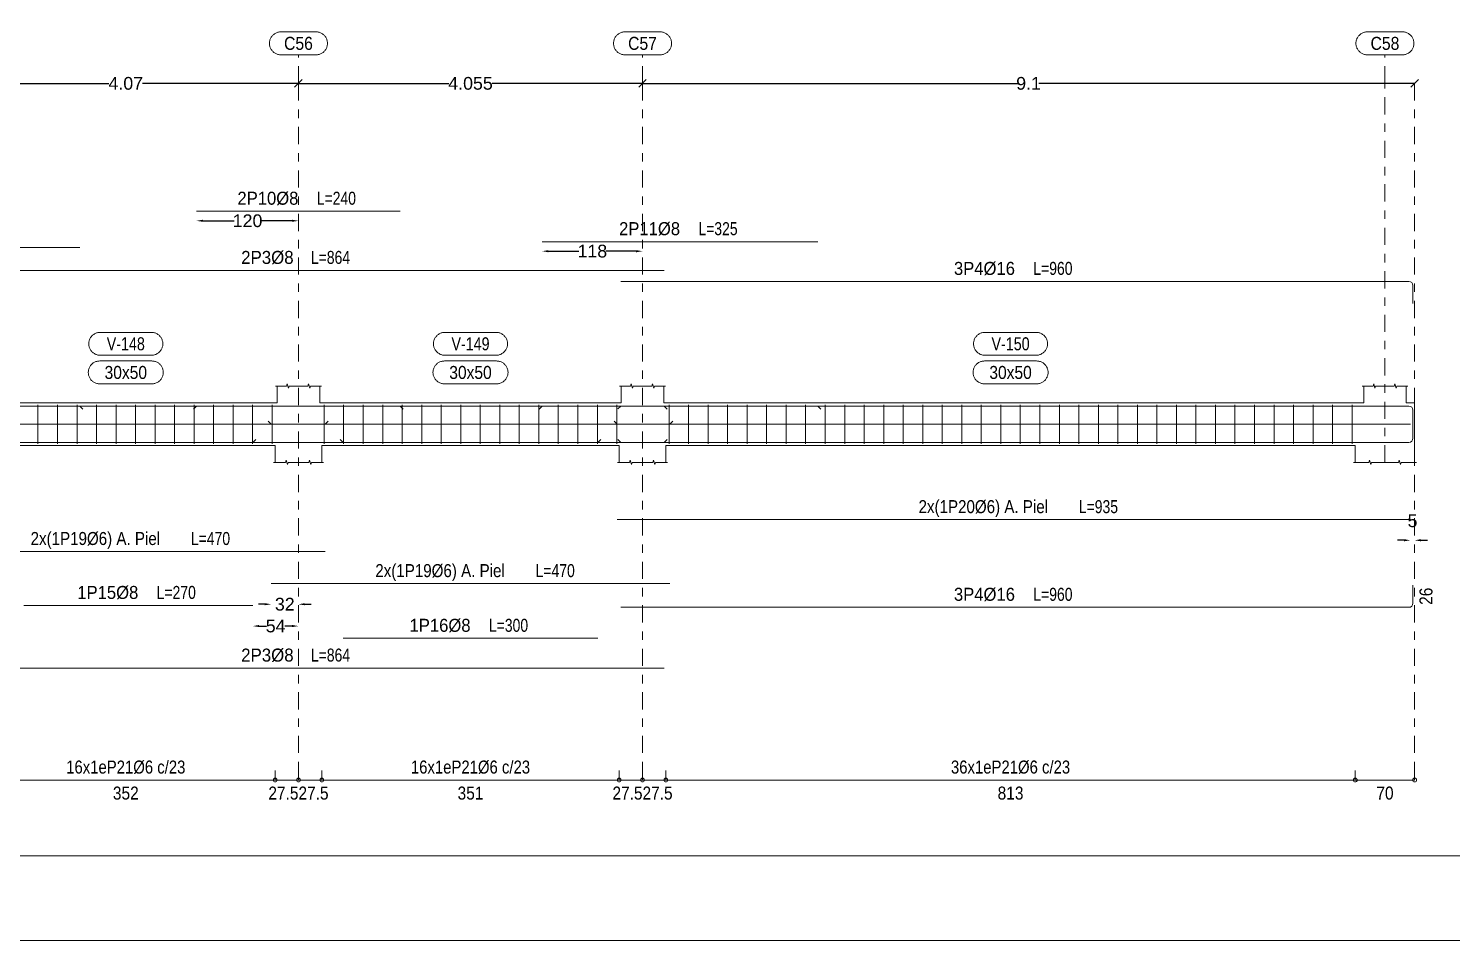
# Model space of a CAD drawing. Header units: millimetres. Extents: x 2 to 158, y -69 to 77.
# Drawn here: x 110.01 to 126.78, y 2.99 to 13.73 of the extents above; entities that cross this region are included whole.
import ezdxf
from ezdxf.enums import TextEntityAlignment as Align

# ---------------------------------------------------------------- set-up
doc = ezdxf.new("R2010")
doc.units = ezdxf.units.MM
doc.linetypes.add('CYPE_RAYAPUNTO', pattern=[0.4125, 0.2025, -0.105, 0, -0.105])
for name, color, linetype, lineweight in [('ALZ_ARM_LONG_ARM_TEXTOS', 3, 'Continuous', 9), ('ALZ_ARM_LONG_TXT_LONG', 3, 'Continuous', 9), ('ALZ_ARM_TRANS_TXT_EST', 3, 'Continuous', 9), ('ALZ_CONT_NUDOS', 122, 'Continuous', 9), ('ALZ_CONT_VIG_HORMIGON', 2, 'Continuous', 9), ('ALZ_COT_COT_ANCLAJES', 3, 'Continuous', 0), ('ALZ_COT_COT_ARM', 3, 'Continuous', 0), ('ALZ_COT_COT_EST', 3, 'Continuous', 0), ('ALZ_COT_COT_LIN_APOYOS', 2, 'CYPE_RAYAPUNTO', 0), ('ALZ_COT_LONGITUD_PROYECTADA', 122, 'Continuous', 0), ('ALZ_COT_TEXTOS_ESTRIBOS', 122, 'Continuous', 0), ('ALZ_REF_COT_LIN_AUX_COTA', 2, 'CYPE_RAYAPUNTO', 9), ('ALZ_REF_REF_NOMBRE', 3, 'Continuous', 9), ('ALZ_REF_REF_REFERENCIA', 3, 'Continuous', 9), ('ALZ_REF_TEXTO_REF_NOMBRE', 3, 'Continuous', 9), ('ALZ_REF_TEXTO_REF_REFERENCIA', 3, 'Continuous', 9), ('ARM_LONGITUDINAL_Ø10', 103, 'Continuous', 9), ('ARM_LONGITUDINAL_Ø16', 212, 'Continuous', 9), ('ARM_LONGITUDINAL_Ø6', 151, 'Continuous', 9), ('ARM_LONGITUDINAL_Ø8', 32, 'Continuous', 9), ('ARM_TRANSVERSAL_Ø6', 151, 'Continuous', 9), ('RECUAD_LIMITES', 2, 'Continuous', 0), ('RECUAD_MARCO', 1, 'Continuous', 20)]:
    doc.layers.add(name, color=color, linetype=linetype, lineweight=lineweight)
doc.styles.add('CYPETXT_0.225_romans', font='arial.ttf', dxfattribs={"height": 0.15})
doc.styles.add('CYPETXT_romans', font='arial.ttf', dxfattribs={"height": 0.2})
doc.dimstyles.new('cype_arrow', dxfattribs={"dimtxt": 0.18, "dimasz": 0.075, "dimexe": 0.05625, "dimexo": 0.05625, "dimgap": 0, "dimtad": 0, "dimdec": 4, "dimzin": 0, "dimdsep": 46, "dimtxsty": 'CYPETXT_0.225_romans', "dimcen": 0.09, "dimadec": 0, "dimazin": 0, "dimtfac": 1, "dimtdec": 4, "dimtofl": 0, "dimtmove": 2, "dimatfit": 3, "dimfxl": 1, "dimtolj": 1, "dimtzin": 0, "dimarcsym": 0})
doc.dimstyles.new('cype_oblique', dxfattribs={"dimtxt": 0.18, "dimasz": 0.18, "dimexe": 0.05625, "dimexo": 0.05625, "dimgap": 0, "dimtad": 0, "dimdec": 4, "dimzin": 0, "dimdsep": 46, "dimtxsty": 'CYPETXT_0.225_romans', "dimblk": 'OBLIQUE', "dimtsz": 0.045, "dimcen": 0.09, "dimadec": 0, "dimazin": 0, "dimtfac": 1, "dimtdec": 4, "dimtofl": 0, "dimtmove": 2, "dimatfit": 3, "dimfxl": 1, "dimtolj": 1, "dimtzin": 0, "dimarcsym": 0})

# ---------------------------------------------------------------- blocks, each defined once
blk = doc.blocks.new('*D224')
at = {"layer": 'ALZ_COT_LONGITUD_PROYECTADA', "color": 0, "lineweight": -2, "transparency": 16777216}
for p, q in [((109.08, 13.041), (109.17, 13.131)), ((109.125, 13.086), (110.962, 13.086)), ((113.195, 13.086), (111.358, 13.086)), ((113.15, 13.041), (113.24, 13.131))]:
    blk.add_line(p, q, dxfattribs=at)
at = {"layer": 'Defpoints', "color": 0, "transparency": 16777216}
for p in [(109.125, 13.086), (109.125, 13.086), (113.195, 13.086)]:
    blk.add_point(p, dxfattribs=at)
at = {"layer": 'ALZ_COT_LONGITUD_PROYECTADA', "color": 0, "transparency": 16777216, "insert": (111.16, 13.086), "char_height": 0.15, "attachment_point": 5, "style": 'CYPETXT_0.225_romans'}
blk.add_mtext('\\A1;4.07', dxfattribs=at)
blk = doc.blocks.new('_OBLIQUE')
at = {"color": 0, "linetype": 'ByBlock', "lineweight": -2}
blk.add_line((-0.5, -0.5), (0.5, 0.5), dxfattribs=at)
blk = doc.blocks.new('*D225')
at = {"layer": 'ALZ_COT_LONGITUD_PROYECTADA', "color": 0, "lineweight": -2, "transparency": 16777216}
for p, q in [((113.15, 13.041), (113.24, 13.131)), ((113.195, 13.086), (114.966, 13.086)), ((117.25, 13.086), (115.479, 13.086)), ((117.205, 13.041), (117.295, 13.131))]:
    blk.add_line(p, q, dxfattribs=at)
at = {"layer": 'Defpoints', "color": 0, "transparency": 16777216}
for p in [(113.195, 13.086), (113.195, 13.086), (117.25, 13.086)]:
    blk.add_point(p, dxfattribs=at)
at = {"layer": 'ALZ_COT_LONGITUD_PROYECTADA', "color": 0, "transparency": 16777216, "insert": (115.223, 13.086), "char_height": 0.15, "attachment_point": 5, "style": 'CYPETXT_0.225_romans'}
blk.add_mtext('\\A1;4.055', dxfattribs=at)
blk = doc.blocks.new('*D226')
at = {"layer": 'ALZ_COT_LONGITUD_PROYECTADA', "color": 0, "lineweight": -2, "transparency": 16777216}
for p, q in [((117.205, 13.041), (117.295, 13.131)), ((117.25, 13.086), (121.678, 13.086)), ((126.35, 13.086), (121.922, 13.086)), ((126.305, 13.041), (126.395, 13.131))]:
    blk.add_line(p, q, dxfattribs=at)
at = {"layer": 'Defpoints', "color": 0, "transparency": 16777216}
for p in [(117.25, 13.086), (117.25, 13.086), (126.35, 13.086)]:
    blk.add_point(p, dxfattribs=at)
at = {"layer": 'ALZ_COT_LONGITUD_PROYECTADA', "color": 0, "transparency": 16777216, "insert": (121.8, 13.086), "char_height": 0.15, "attachment_point": 5, "style": 'CYPETXT_0.225_romans'}
blk.add_mtext('\\A1;9.1', dxfattribs=at)
blk = doc.blocks.new('*D235')
at = {"layer": 'ALZ_COT_COT_ARM', "color": 0, "lineweight": -2, "transparency": 16777216}
for p, q in [((112.798, 6.948), (112.723, 6.948)), ((113.27, 6.948), (113.345, 6.948))]:
    blk.add_line(p, q, dxfattribs=at)
at = {"layer": 'ALZ_COT_COT_ARM', "color": 0, "transparency": 16777216}
for points in [[(112.798, 6.961), (112.798, 6.936), (112.873, 6.948)], [(113.27, 6.961), (113.27, 6.936), (113.195, 6.948)]]:
    blk.add_solid(points, dxfattribs=at)
at = {"layer": 'Defpoints', "color": 0, "transparency": 16777216}
for p in [(112.873, 6.948), (113.195, 6.948), (113.195, 6.948)]:
    blk.add_point(p, dxfattribs=at)
at = {"layer": 'ALZ_COT_COT_ARM', "color": 0, "transparency": 16777216, "insert": (113.034, 6.948), "char_height": 0.15, "attachment_point": 5, "style": 'CYPETXT_0.225_romans'}
blk.add_mtext('\\A1;32', dxfattribs=at)
blk = doc.blocks.new('*D236')
at = {"layer": 'ALZ_COT_COT_ARM', "color": 0, "lineweight": -2, "transparency": 16777216}
for p, q in [((126.225, 7.702), (126.15, 7.702)), ((126.425, 7.702), (126.5, 7.702))]:
    blk.add_line(p, q, dxfattribs=at)
at = {"layer": 'ALZ_COT_COT_ARM', "color": 0, "transparency": 16777216}
for points in [[(126.225, 7.715), (126.225, 7.69), (126.3, 7.702)], [(126.425, 7.715), (126.425, 7.69), (126.35, 7.702)]]:
    blk.add_solid(points, dxfattribs=at)
at = {"layer": 'Defpoints', "color": 0, "transparency": 16777216}
for p in [(126.3, 7.702), (126.35, 7.702), (126.35, 7.702)]:
    blk.add_point(p, dxfattribs=at)
at = {"layer": 'ALZ_COT_COT_ARM', "color": 0, "transparency": 16777216, "insert": (126.325, 7.931), "char_height": 0.15, "attachment_point": 5, "style": 'CYPETXT_0.225_romans'}
blk.add_mtext('\\A1;5', dxfattribs=at)
blk = doc.blocks.new('*D246')
at = {"layer": 'ALZ_COT_COT_ARM', "color": 0, "lineweight": -2, "transparency": 16777216}
for p, q in [((112.069, 11.467), (112.436, 11.467)), ((113.12, 11.467), (112.753, 11.467))]:
    blk.add_line(p, q, dxfattribs=at)
at = {"layer": 'ALZ_COT_COT_ARM', "color": 0, "transparency": 16777216}
for points in [[(112.069, 11.48), (112.069, 11.455), (111.994, 11.467)], [(113.12, 11.48), (113.12, 11.455), (113.195, 11.467)]]:
    blk.add_solid(points, dxfattribs=at)
at = {"layer": 'Defpoints', "color": 0, "transparency": 16777216}
for p in [(111.994, 11.467), (113.195, 11.467), (113.195, 11.467)]:
    blk.add_point(p, dxfattribs=at)
at = {"layer": 'ALZ_COT_COT_ARM', "color": 0, "transparency": 16777216, "insert": (112.595, 11.467), "char_height": 0.15, "attachment_point": 5, "style": 'CYPETXT_0.225_romans'}
blk.add_mtext('\\A1;120', dxfattribs=at)
blk = doc.blocks.new('*D247')
at = {"layer": 'ALZ_COT_COT_ARM', "color": 0, "lineweight": -2, "transparency": 16777216}
for p, q in [((116.142, 11.109), (116.5, 11.109)), ((117.175, 11.109), (116.817, 11.109))]:
    blk.add_line(p, q, dxfattribs=at)
at = {"layer": 'ALZ_COT_COT_ARM', "color": 0, "transparency": 16777216}
for points in [[(116.142, 11.121), (116.142, 11.096), (116.067, 11.109)], [(117.175, 11.121), (117.175, 11.096), (117.25, 11.109)]]:
    blk.add_solid(points, dxfattribs=at)
at = {"layer": 'Defpoints', "color": 0, "transparency": 16777216}
for p in [(116.067, 11.109), (117.25, 11.109), (117.25, 11.109)]:
    blk.add_point(p, dxfattribs=at)
at = {"layer": 'ALZ_COT_COT_ARM', "color": 0, "transparency": 16777216, "insert": (116.659, 11.109), "char_height": 0.15, "attachment_point": 5, "style": 'CYPETXT_0.225_romans'}
blk.add_mtext('\\A1;118', dxfattribs=at)
blk = doc.blocks.new('*D249')
at = {"layer": 'ALZ_COT_COT_ARM', "color": 0, "lineweight": -2, "transparency": 16777216}
for p, q in [((112.732, 6.691), (112.819, 6.691)), ((113.12, 6.691), (113.033, 6.691))]:
    blk.add_line(p, q, dxfattribs=at)
at = {"layer": 'ALZ_COT_COT_ARM', "color": 0, "transparency": 16777216}
for points in [[(112.732, 6.704), (112.732, 6.679), (112.657, 6.691)], [(113.12, 6.704), (113.12, 6.679), (113.195, 6.691)]]:
    blk.add_solid(points, dxfattribs=at)
at = {"layer": 'Defpoints', "color": 0, "transparency": 16777216}
for p in [(112.657, 6.691), (113.195, 6.691), (113.195, 6.691)]:
    blk.add_point(p, dxfattribs=at)
at = {"layer": 'ALZ_COT_COT_ARM', "color": 0, "transparency": 16777216, "insert": (112.926, 6.691), "char_height": 0.15, "attachment_point": 5, "style": 'CYPETXT_0.225_romans'}
blk.add_mtext('\\A1;54', dxfattribs=at)

msp = doc.modelspace()

# ---------------------------------------------------------------- linework, layer by layer
at = {"layer": 'ALZ_CONT_NUDOS'}
for p, q in [((112.94515, 9.32004), (112.94515, 9.52004)), ((113.44515, 9.32004), (113.44515, 9.52004)), ((117.00022, 9.32004), (117.00022, 9.52004)), ((117.50022, 9.32004), (117.50022, 9.52004)), ((125.75022, 9.32004), (125.75022, 9.52004)), ((126.25022, 9.32004), (126.25022, 9.52004)), ((112.92015, 9.32004), (112.94515, 9.32004)), ((113.47015, 9.32004), (113.44515, 9.32004)), ((116.97522, 9.32004), (117.00022, 9.32004)), ((117.52522, 9.32004), (117.50022, 9.32004)), ((125.65022, 9.32004), (125.75022, 9.32004)), ((126.35022, 9.32004), (126.25022, 9.32004)), ((112.92015, 8.82004), (112.92015, 8.62004)), ((113.47015, 8.82004), (113.47015, 8.62004)), ((116.97522, 8.82004), (116.97522, 8.62004)), ((117.52522, 8.82004), (117.52522, 8.62004)), ((125.65022, 8.82004), (125.65022, 8.62004)), ((126.35022, 8.82004), (126.35022, 8.62004))]:
    msp.add_line(p, q, dxfattribs=at)
for points in [[(112.92515, 9.52004), (113.05515, 9.52004), (113.06265, 9.54504), (113.07765, 9.49504), (113.08515, 9.52004), (113.21515, 9.52004)], [(113.17515, 9.52004), (113.30515, 9.52004), (113.31265, 9.54504), (113.32765, 9.49504), (113.33515, 9.52004), (113.46515, 9.52004)], [(116.98022, 9.52004), (117.11022, 9.52004), (117.11772, 9.54504), (117.13272, 9.49504), (117.14022, 9.52004), (117.27022, 9.52004)], [(117.23022, 9.52004), (117.36022, 9.52004), (117.36772, 9.54504), (117.38272, 9.49504), (117.39022, 9.52004), (117.52022, 9.52004)], [(125.73022, 9.52004), (125.86022, 9.52004), (125.86772, 9.54504), (125.88272, 9.49504), (125.89022, 9.52004), (126.02022, 9.52004)], [(125.98022, 9.52004), (126.11022, 9.52004), (126.11772, 9.54504), (126.13272, 9.49504), (126.14022, 9.52004), (126.27022, 9.52004)], [(126.35022, 9.32004), (126.35022, 8.82004)], [(112.90015, 8.62004), (113.04265, 8.62004), (113.05015, 8.64504), (113.06515, 8.59504), (113.07265, 8.62004), (113.21515, 8.62004)], [(113.17515, 8.62004), (113.31765, 8.62004), (113.32515, 8.64504), (113.34015, 8.59504), (113.34765, 8.62004), (113.49015, 8.62004)], [(116.95522, 8.62004), (117.09772, 8.62004), (117.10522, 8.64504), (117.12022, 8.59504), (117.12772, 8.62004), (117.27022, 8.62004)], [(117.23022, 8.62004), (117.37272, 8.62004), (117.38022, 8.64504), (117.39522, 8.59504), (117.40272, 8.62004), (117.54522, 8.62004)], [(125.63022, 8.62004), (125.81022, 8.62004), (125.81772, 8.64504), (125.83272, 8.59504), (125.84022, 8.62004), (126.02022, 8.62004)], [(125.98022, 8.62004), (126.16022, 8.62004), (126.16772, 8.64504), (126.18272, 8.59504), (126.19022, 8.62004), (126.37022, 8.62004)]]:
    msp.add_lwpolyline(points, dxfattribs=at)
at = {"layer": 'ALZ_CONT_VIG_HORMIGON'}
for p, q in [((109.40015, 9.32004), (112.92015, 9.32004)), ((113.47015, 9.32004), (116.97522, 9.32004)), ((117.52522, 9.32004), (125.65022, 9.32004)), ((109.40015, 8.82004), (112.92015, 8.82004)), ((113.47015, 8.82004), (116.97522, 8.82004)), ((117.52522, 8.82004), (125.65022, 8.82004))]:
    msp.add_line(p, q, dxfattribs=at)
at = {"layer": 'ALZ_COT_COT_EST'}
for p, q in [((112.92015, 4.87622), (112.92015, 4.98872)), ((113.19515, 4.87622), (113.19515, 4.98872)), ((113.47015, 4.87622), (113.47015, 4.98872)), ((116.97522, 4.87622), (116.97522, 4.98872)), ((117.25022, 4.87622), (117.25022, 4.98872)), ((117.52522, 4.87622), (117.52522, 4.98872)), ((125.65022, 4.87622), (125.65022, 4.98872))]:
    msp.add_line(p, q, dxfattribs=at)
for points in [[(109.40015, 4.87622), (112.92015, 4.87622), (112.92015, 4.98872)], [(112.92015, 4.87622), (113.19515, 4.87622), (113.19515, 4.98872)], [(113.19515, 4.87622), (113.47015, 4.87622), (113.47015, 4.98872)], [(113.47015, 4.87622), (116.97522, 4.87622), (116.97522, 4.98872)], [(116.97522, 4.87622), (117.25022, 4.87622), (117.25022, 4.98872)], [(117.25022, 4.87622), (117.52522, 4.87622), (117.52522, 4.98872)], [(117.52522, 4.87622), (125.65022, 4.87622), (125.65022, 4.98872)], [(125.65022, 4.87622), (126.35022, 4.87622), (126.35022, 4.98872)]]:
    msp.add_lwpolyline(points, dxfattribs=at)
for centre in [(112.92015, 4.87622), (112.92015, 4.87622), (113.19515, 4.87622), (113.19515, 4.87622), (113.47015, 4.87622), (113.47015, 4.87622), (116.97522, 4.87622), (116.97522, 4.87622), (117.25022, 4.87622), (117.25022, 4.87622), (117.52522, 4.87622), (117.52522, 4.87622), (125.65022, 4.87622), (125.65022, 4.87622), (126.35022, 4.87622)]:
    msp.add_circle(centre, 0.0225, dxfattribs=at)
at = {"layer": 'ALZ_COT_COT_LIN_APOYOS'}
for p, q in [((113.19515, 13.08585), (113.19515, 4.87622)), ((117.25022, 13.08585), (117.25022, 4.87622)), ((126.35022, 13.08585), (126.35022, 4.87622))]:
    msp.add_line(p, q, dxfattribs=at)
at = {"layer": 'ALZ_REF_COT_LIN_AUX_COTA'}
for p, q in [((113.19515, 13.08585), (113.19515, 13.42335)), ((117.25022, 13.08585), (117.25022, 13.42335)), ((126.00022, 13.08585), (126.00022, 13.42335)), ((126.00022, 8.62004), (126.00022, 13.08585))]:
    msp.add_line(p, q, dxfattribs=at)
at = {"layer": 'ALZ_REF_REF_NOMBRE'}
for points in [[(111.46165, 10.15254), (111.47066, 10.15224), (111.47964, 10.15134), (111.48854, 10.14984), (111.49731, 10.14774), (111.50593, 10.14507), (111.51435, 10.14183), (111.52253, 10.13803), (111.53045, 10.13369), (111.53805, 10.12884), (111.54531, 10.12349), (111.5522, 10.11766), (111.55869, 10.11139), (111.56474, 10.1047), (111.57033, 10.09762), (111.57544, 10.09018), (111.58004, 10.08242), (111.58411, 10.07437), (111.58763, 10.06606), (111.59059, 10.05754), (111.59297, 10.04884), (111.59477, 10.03999), (111.59597, 10.03105), (111.59657, 10.02205), (111.59657, 10.01303), (111.59597, 10.00403), (111.59477, 9.99509), (111.59297, 9.98624), (111.59059, 9.97754), (111.58763, 9.96902), (111.58411, 9.96071), (111.58004, 9.95266), (111.57544, 9.9449), (111.57033, 9.93746), (111.56474, 9.93038), (111.55869, 9.92369), (111.5522, 9.91742), (111.54531, 9.91159), (111.53805, 9.90624), (111.53045, 9.90139), (111.52253, 9.89705), (111.51435, 9.89325), (111.50593, 9.89001), (111.49731, 9.88734), (111.48854, 9.88525), (111.47964, 9.88374), (111.47066, 9.88284), (111.46165, 9.88254), (110.85865, 9.88254), (110.84963, 9.88284), (110.84065, 9.88374), (110.83176, 9.88525), (110.82298, 9.88734), (110.81436, 9.89001), (110.80595, 9.89325), (110.79776, 9.89705), (110.78985, 9.90139), (110.78224, 9.90624), (110.77498, 9.91159), (110.76809, 9.91742), (110.76161, 9.92369), (110.75555, 9.93038), (110.74996, 9.93746), (110.74486, 9.9449), (110.74026, 9.95266), (110.73619, 9.96071), (110.73267, 9.96902), (110.72971, 9.97754), (110.72733, 9.98624), (110.72553, 9.99509), (110.72433, 10.00403), (110.72372, 10.01303), (110.72372, 10.02205), (110.72433, 10.03105), (110.72553, 10.03999), (110.72733, 10.04884), (110.72971, 10.05754), (110.73267, 10.06606), (110.73619, 10.07437), (110.74026, 10.08242), (110.74486, 10.09018), (110.74996, 10.09762), (110.75555, 10.1047), (110.76161, 10.11139), (110.76809, 10.11766), (110.77498, 10.12349), (110.78224, 10.12884), (110.78985, 10.13369), (110.79776, 10.13803), (110.80595, 10.14183), (110.81436, 10.14507), (110.82298, 10.14774), (110.83176, 10.14984), (110.84065, 10.15134), (110.84963, 10.15224), (110.85865, 10.15254), (111.46165, 10.15254)], [(115.52418, 10.15254), (115.5332, 10.15224), (115.54218, 10.15134), (115.55107, 10.14984), (115.55985, 10.14774), (115.56847, 10.14507), (115.57689, 10.14183), (115.58507, 10.13803), (115.59298, 10.13369), (115.60059, 10.12884), (115.60785, 10.12349), (115.61474, 10.11766), (115.62122, 10.11139), (115.62728, 10.1047), (115.63287, 10.09762), (115.63797, 10.09018), (115.64257, 10.08242), (115.64664, 10.07437), (115.65016, 10.06606), (115.65312, 10.05754), (115.6555, 10.04884), (115.6573, 10.03999), (115.6585, 10.03105), (115.65911, 10.02205), (115.65911, 10.01303), (115.6585, 10.00403), (115.6573, 9.99509), (115.6555, 9.98624), (115.65312, 9.97754), (115.65016, 9.96902), (115.64664, 9.96071), (115.64257, 9.95266), (115.63797, 9.9449), (115.63287, 9.93746), (115.62728, 9.93038), (115.62122, 9.92369), (115.61474, 9.91742), (115.60785, 9.91159), (115.60059, 9.90624), (115.59298, 9.90139), (115.58507, 9.89705), (115.57689, 9.89325), (115.56847, 9.89001), (115.55985, 9.88734), (115.55107, 9.88525), (115.54218, 9.88374), (115.5332, 9.88284), (115.52418, 9.88254), (114.92118, 9.88254), (114.91217, 9.88284), (114.90319, 9.88374), (114.89429, 9.88525), (114.88552, 9.88734), (114.8769, 9.89001), (114.86848, 9.89325), (114.8603, 9.89705), (114.85238, 9.90139), (114.84478, 9.90624), (114.83752, 9.91159), (114.83063, 9.91742), (114.82414, 9.92369), (114.81809, 9.93038), (114.8125, 9.93746), (114.80739, 9.9449), (114.80279, 9.95266), (114.79873, 9.96071), (114.7952, 9.96902), (114.79224, 9.97754), (114.78986, 9.98624), (114.78806, 9.99509), (114.78686, 10.00403), (114.78626, 10.01303), (114.78626, 10.02205), (114.78686, 10.03105), (114.78806, 10.03999), (114.78986, 10.04884), (114.79224, 10.05754), (114.7952, 10.06606), (114.79873, 10.07437), (114.80279, 10.08242), (114.80739, 10.09018), (114.8125, 10.09762), (114.81809, 10.1047), (114.82414, 10.11139), (114.83063, 10.11766), (114.83752, 10.12349), (114.84478, 10.12884), (114.85238, 10.13369), (114.8603, 10.13803), (114.86848, 10.14183), (114.8769, 10.14507), (114.88552, 10.14774), (114.89429, 10.14984), (114.90319, 10.15134), (114.91217, 10.15224), (114.92118, 10.15254), (115.52418, 10.15254)], [(121.88922, 10.15254), (121.89823, 10.15224), (121.90721, 10.15134), (121.91611, 10.14984), (121.92488, 10.14774), (121.9335, 10.14507), (121.94192, 10.14183), (121.9501, 10.13803), (121.95802, 10.13369), (121.96562, 10.12884), (121.97288, 10.12349), (121.97977, 10.11766), (121.98626, 10.11139), (121.99231, 10.1047), (121.9979, 10.09762), (122.00301, 10.09018), (122.00761, 10.08242), (122.01167, 10.07437), (122.0152, 10.06606), (122.01816, 10.05754), (122.02054, 10.04884), (122.02234, 10.03999), (122.02354, 10.03105), (122.02414, 10.02205), (122.02414, 10.01303), (122.02354, 10.00403), (122.02234, 9.99509), (122.02054, 9.98624), (122.01816, 9.97754), (122.0152, 9.96902), (122.01167, 9.96071), (122.00761, 9.95266), (122.00301, 9.9449), (121.9979, 9.93746), (121.99231, 9.93038), (121.98626, 9.92369), (121.97977, 9.91742), (121.97288, 9.91159), (121.96562, 9.90624), (121.95802, 9.90139), (121.9501, 9.89705), (121.94192, 9.89325), (121.9335, 9.89001), (121.92488, 9.88734), (121.91611, 9.88525), (121.90721, 9.88374), (121.89823, 9.88284), (121.88922, 9.88254), (121.28622, 9.88254), (121.2772, 9.88284), (121.26822, 9.88374), (121.25933, 9.88525), (121.25055, 9.88734), (121.24193, 9.89001), (121.23351, 9.89325), (121.22533, 9.89705), (121.21742, 9.90139), (121.20981, 9.90624), (121.20255, 9.91159), (121.19566, 9.91742), (121.18918, 9.92369), (121.18312, 9.93038), (121.17753, 9.93746), (121.17243, 9.9449), (121.16783, 9.95266), (121.16376, 9.96071), (121.16024, 9.96902), (121.15728, 9.97754), (121.15489, 9.98624), (121.1531, 9.99509), (121.1519, 10.00403), (121.15129, 10.01303), (121.15129, 10.02205), (121.1519, 10.03105), (121.1531, 10.03999), (121.15489, 10.04884), (121.15728, 10.05754), (121.16024, 10.06606), (121.16376, 10.07437), (121.16783, 10.08242), (121.17243, 10.09018), (121.17753, 10.09762), (121.18312, 10.1047), (121.18918, 10.11139), (121.19566, 10.11766), (121.20255, 10.12349), (121.20981, 10.12884), (121.21742, 10.13369), (121.22533, 10.13803), (121.23351, 10.14183), (121.24193, 10.14507), (121.25055, 10.14774), (121.25933, 10.14984), (121.26822, 10.15134), (121.2772, 10.15224), (121.28622, 10.15254), (121.88922, 10.15254)], [(111.46727, 9.81504), (111.47629, 9.81474), (111.48527, 9.81384), (111.49416, 9.81234), (111.50294, 9.81024), (111.51156, 9.80757), (111.51998, 9.80433), (111.52816, 9.80053), (111.53607, 9.79619), (111.54368, 9.79134), (111.55094, 9.78599), (111.55783, 9.78016), (111.56431, 9.77389), (111.57037, 9.7672), (111.57596, 9.76012), (111.58106, 9.75268), (111.58566, 9.74492), (111.58973, 9.73687), (111.59325, 9.72856), (111.59621, 9.72004), (111.5986, 9.71134), (111.60039, 9.70249), (111.60159, 9.69355), (111.6022, 9.68455), (111.6022, 9.67553), (111.60159, 9.66653), (111.60039, 9.65759), (111.5986, 9.64874), (111.59621, 9.64004), (111.59325, 9.63152), (111.58973, 9.62321), (111.58566, 9.61516), (111.58106, 9.6074), (111.57596, 9.59996), (111.57037, 9.59288), (111.56431, 9.58619), (111.55783, 9.57992), (111.55094, 9.57409), (111.54368, 9.56874), (111.53607, 9.56389), (111.52816, 9.55955), (111.51998, 9.55575), (111.51156, 9.55251), (111.50294, 9.54984), (111.49416, 9.54775), (111.48527, 9.54624), (111.47629, 9.54534), (111.46727, 9.54504), (110.85302, 9.54504), (110.84401, 9.54534), (110.83503, 9.54624), (110.82613, 9.54775), (110.81736, 9.54984), (110.80874, 9.55251), (110.80032, 9.55575), (110.79214, 9.55955), (110.78422, 9.56389), (110.77662, 9.56874), (110.76936, 9.57409), (110.76247, 9.57992), (110.75598, 9.58619), (110.74993, 9.59288), (110.74434, 9.59996), (110.73923, 9.6074), (110.73463, 9.61516), (110.73057, 9.62321), (110.72704, 9.63152), (110.72408, 9.64004), (110.7217, 9.64874), (110.7199, 9.65759), (110.7187, 9.66653), (110.7181, 9.67553), (110.7181, 9.68455), (110.7187, 9.69355), (110.7199, 9.70249), (110.7217, 9.71134), (110.72408, 9.72004), (110.72704, 9.72856), (110.73057, 9.73687), (110.73463, 9.74492), (110.73923, 9.75268), (110.74434, 9.76012), (110.74993, 9.7672), (110.75598, 9.77389), (110.76247, 9.78016), (110.76936, 9.78599), (110.77662, 9.79134), (110.78422, 9.79619), (110.79214, 9.80053), (110.80032, 9.80433), (110.80874, 9.80757), (110.81736, 9.81024), (110.82613, 9.81234), (110.83503, 9.81384), (110.84401, 9.81474), (110.85302, 9.81504), (111.46727, 9.81504)], [(115.52981, 9.81504), (115.53882, 9.81474), (115.5478, 9.81384), (115.5567, 9.81234), (115.56547, 9.81024), (115.57409, 9.80757), (115.58251, 9.80433), (115.59069, 9.80053), (115.59861, 9.79619), (115.60621, 9.79134), (115.61347, 9.78599), (115.62036, 9.78016), (115.62685, 9.77389), (115.6329, 9.7672), (115.63849, 9.76012), (115.6436, 9.75268), (115.6482, 9.74492), (115.65226, 9.73687), (115.65579, 9.72856), (115.65875, 9.72004), (115.66113, 9.71134), (115.66293, 9.70249), (115.66413, 9.69355), (115.66473, 9.68455), (115.66473, 9.67553), (115.66413, 9.66653), (115.66293, 9.65759), (115.66113, 9.64874), (115.65875, 9.64004), (115.65579, 9.63152), (115.65226, 9.62321), (115.6482, 9.61516), (115.6436, 9.6074), (115.63849, 9.59996), (115.6329, 9.59288), (115.62685, 9.58619), (115.62036, 9.57992), (115.61347, 9.57409), (115.60621, 9.56874), (115.59861, 9.56389), (115.59069, 9.55955), (115.58251, 9.55575), (115.57409, 9.55251), (115.56547, 9.54984), (115.5567, 9.54775), (115.5478, 9.54624), (115.53882, 9.54534), (115.52981, 9.54504), (114.91556, 9.54504), (114.90654, 9.54534), (114.89756, 9.54624), (114.88867, 9.54775), (114.87989, 9.54984), (114.87127, 9.55251), (114.86286, 9.55575), (114.85467, 9.55955), (114.84676, 9.56389), (114.83915, 9.56874), (114.83189, 9.57409), (114.825, 9.57992), (114.81852, 9.58619), (114.81246, 9.59288), (114.80687, 9.59996), (114.80177, 9.6074), (114.79717, 9.61516), (114.7931, 9.62321), (114.78958, 9.63152), (114.78662, 9.64004), (114.78424, 9.64874), (114.78244, 9.65759), (114.78124, 9.66653), (114.78063, 9.67553), (114.78063, 9.68455), (114.78124, 9.69355), (114.78244, 9.70249), (114.78424, 9.71134), (114.78662, 9.72004), (114.78958, 9.72856), (114.7931, 9.73687), (114.79717, 9.74492), (114.80177, 9.75268), (114.80687, 9.76012), (114.81246, 9.7672), (114.81852, 9.77389), (114.825, 9.78016), (114.83189, 9.78599), (114.83915, 9.79134), (114.84676, 9.79619), (114.85467, 9.80053), (114.86286, 9.80433), (114.87127, 9.80757), (114.87989, 9.81024), (114.88867, 9.81234), (114.89756, 9.81384), (114.90654, 9.81474), (114.91556, 9.81504), (115.52981, 9.81504)], [(121.89484, 9.81504), (121.90386, 9.81474), (121.91284, 9.81384), (121.92173, 9.81234), (121.93051, 9.81024), (121.93913, 9.80757), (121.94754, 9.80433), (121.95573, 9.80053), (121.96364, 9.79619), (121.97125, 9.79134), (121.97851, 9.78599), (121.9854, 9.78016), (121.99188, 9.77389), (121.99794, 9.7672), (122.00353, 9.76012), (122.00863, 9.75268), (122.01323, 9.74492), (122.0173, 9.73687), (122.02082, 9.72856), (122.02378, 9.72004), (122.02616, 9.71134), (122.02796, 9.70249), (122.02916, 9.69355), (122.02977, 9.68455), (122.02977, 9.67553), (122.02916, 9.66653), (122.02796, 9.65759), (122.02616, 9.64874), (122.02378, 9.64004), (122.02082, 9.63152), (122.0173, 9.62321), (122.01323, 9.61516), (122.00863, 9.6074), (122.00353, 9.59996), (121.99794, 9.59288), (121.99188, 9.58619), (121.9854, 9.57992), (121.97851, 9.57409), (121.97125, 9.56874), (121.96364, 9.56389), (121.95573, 9.55955), (121.94754, 9.55575), (121.93913, 9.55251), (121.93051, 9.54984), (121.92173, 9.54775), (121.91284, 9.54624), (121.90386, 9.54534), (121.89484, 9.54504), (121.28059, 9.54504), (121.27158, 9.54534), (121.2626, 9.54624), (121.2537, 9.54775), (121.24493, 9.54984), (121.23631, 9.55251), (121.22789, 9.55575), (121.21971, 9.55955), (121.21179, 9.56389), (121.20419, 9.56874), (121.19693, 9.57409), (121.19004, 9.57992), (121.18355, 9.58619), (121.1775, 9.59288), (121.17191, 9.59996), (121.1668, 9.6074), (121.1622, 9.61516), (121.15814, 9.62321), (121.15461, 9.63152), (121.15165, 9.64004), (121.14927, 9.64874), (121.14747, 9.65759), (121.14627, 9.66653), (121.14567, 9.67553), (121.14567, 9.68455), (121.14627, 9.69355), (121.14747, 9.70249), (121.14927, 9.71134), (121.15165, 9.72004), (121.15461, 9.72856), (121.15814, 9.73687), (121.1622, 9.74492), (121.1668, 9.75268), (121.17191, 9.76012), (121.1775, 9.7672), (121.18355, 9.77389), (121.19004, 9.78016), (121.19693, 9.78599), (121.20419, 9.79134), (121.21179, 9.79619), (121.21971, 9.80053), (121.22789, 9.80433), (121.23631, 9.80757), (121.24493, 9.81024), (121.2537, 9.81234), (121.2626, 9.81384), (121.27158, 9.81474), (121.28059, 9.81504), (121.89484, 9.81504)]]:
    msp.add_lwpolyline(points, close=True, dxfattribs=at)
at = {"layer": 'ALZ_REF_REF_REFERENCIA'}
for points in [[(113.40215, 13.69335), (113.41116, 13.69305), (113.42014, 13.69215), (113.42904, 13.69065), (113.43781, 13.68856), (113.44643, 13.68588), (113.45485, 13.68264), (113.46303, 13.67884), (113.47095, 13.67451), (113.47855, 13.66965), (113.48581, 13.6643), (113.4927, 13.65848), (113.49919, 13.6522), (113.50524, 13.64551), (113.51083, 13.63843), (113.51594, 13.63099), (113.52054, 13.62323), (113.52461, 13.61518), (113.52813, 13.60687), (113.53109, 13.59835), (113.53347, 13.58965), (113.53527, 13.58081), (113.53647, 13.57187), (113.53707, 13.56286), (113.53707, 13.55384), (113.53647, 13.54484), (113.53527, 13.5359), (113.53347, 13.52706), (113.53109, 13.51836), (113.52813, 13.50983), (113.52461, 13.50153), (113.52054, 13.49348), (113.51594, 13.48571), (113.51083, 13.47827), (113.50524, 13.47119), (113.49919, 13.4645), (113.4927, 13.45823), (113.48581, 13.45241), (113.47855, 13.44705), (113.47095, 13.4422), (113.46303, 13.43786), (113.45485, 13.43407), (113.44643, 13.43082), (113.43781, 13.42815), (113.42904, 13.42606), (113.42014, 13.42456), (113.41116, 13.42366), (113.40215, 13.42335), (112.98815, 13.42335), (112.97913, 13.42366), (112.97015, 13.42456), (112.96126, 13.42606), (112.95248, 13.42815), (112.94386, 13.43082), (112.93545, 13.43407), (112.92726, 13.43786), (112.91935, 13.4422), (112.91174, 13.44705), (112.90448, 13.45241), (112.89759, 13.45823), (112.89111, 13.4645), (112.88505, 13.47119), (112.87946, 13.47827), (112.87436, 13.48571), (112.86976, 13.49348), (112.86569, 13.50153), (112.86217, 13.50983), (112.85921, 13.51836), (112.85683, 13.52706), (112.85503, 13.5359), (112.85383, 13.54484), (112.85322, 13.55384), (112.85322, 13.56286), (112.85383, 13.57187), (112.85503, 13.58081), (112.85683, 13.58965), (112.85921, 13.59835), (112.86217, 13.60687), (112.86569, 13.61518), (112.86976, 13.62323), (112.87436, 13.63099), (112.87946, 13.63843), (112.88505, 13.64551), (112.89111, 13.6522), (112.89759, 13.65848), (112.90448, 13.6643), (112.91174, 13.66965), (112.91935, 13.67451), (112.92726, 13.67884), (112.93545, 13.68264), (112.94386, 13.68588), (112.95248, 13.68856), (112.96126, 13.69065), (112.97015, 13.69215), (112.97913, 13.69305), (112.98815, 13.69335), (113.40215, 13.69335)], [(117.45722, 13.69335), (117.46623, 13.69305), (117.47521, 13.69215), (117.48411, 13.69065), (117.49288, 13.68856), (117.5015, 13.68588), (117.50992, 13.68264), (117.5181, 13.67884), (117.52602, 13.67451), (117.53362, 13.66965), (117.54088, 13.6643), (117.54777, 13.65848), (117.55426, 13.6522), (117.56031, 13.64551), (117.5659, 13.63843), (117.57101, 13.63099), (117.57561, 13.62323), (117.57967, 13.61518), (117.5832, 13.60687), (117.58616, 13.59835), (117.58854, 13.58965), (117.59034, 13.58081), (117.59154, 13.57187), (117.59214, 13.56286), (117.59214, 13.55384), (117.59154, 13.54484), (117.59034, 13.5359), (117.58854, 13.52706), (117.58616, 13.51836), (117.5832, 13.50983), (117.57967, 13.50153), (117.57561, 13.49348), (117.57101, 13.48571), (117.5659, 13.47827), (117.56031, 13.47119), (117.55426, 13.4645), (117.54777, 13.45823), (117.54088, 13.45241), (117.53362, 13.44705), (117.52602, 13.4422), (117.5181, 13.43786), (117.50992, 13.43407), (117.5015, 13.43082), (117.49288, 13.42815), (117.48411, 13.42606), (117.47521, 13.42456), (117.46623, 13.42366), (117.45722, 13.42335), (117.04322, 13.42335), (117.0342, 13.42366), (117.02522, 13.42456), (117.01633, 13.42606), (117.00755, 13.42815), (116.99893, 13.43082), (116.99051, 13.43407), (116.98233, 13.43786), (116.97442, 13.4422), (116.96681, 13.44705), (116.95955, 13.45241), (116.95266, 13.45823), (116.94618, 13.4645), (116.94012, 13.47119), (116.93453, 13.47827), (116.92943, 13.48571), (116.92483, 13.49348), (116.92076, 13.50153), (116.91724, 13.50983), (116.91428, 13.51836), (116.91189, 13.52706), (116.9101, 13.5359), (116.9089, 13.54484), (116.90829, 13.55384), (116.90829, 13.56286), (116.9089, 13.57187), (116.9101, 13.58081), (116.91189, 13.58965), (116.91428, 13.59835), (116.91724, 13.60687), (116.92076, 13.61518), (116.92483, 13.62323), (116.92943, 13.63099), (116.93453, 13.63843), (116.94012, 13.64551), (116.94618, 13.6522), (116.95266, 13.65848), (116.95955, 13.6643), (116.96681, 13.66965), (116.97442, 13.67451), (116.98233, 13.67884), (116.99051, 13.68264), (116.99893, 13.68588), (117.00755, 13.68856), (117.01633, 13.69065), (117.02522, 13.69215), (117.0342, 13.69305), (117.04322, 13.69335), (117.45722, 13.69335)], [(126.20722, 13.69335), (126.21623, 13.69305), (126.22521, 13.69215), (126.23411, 13.69065), (126.24288, 13.68856), (126.2515, 13.68588), (126.25992, 13.68264), (126.2681, 13.67884), (126.27602, 13.67451), (126.28362, 13.66965), (126.29088, 13.6643), (126.29777, 13.65848), (126.30426, 13.6522), (126.31031, 13.64551), (126.3159, 13.63843), (126.32101, 13.63099), (126.32561, 13.62323), (126.32967, 13.61518), (126.3332, 13.60687), (126.33616, 13.59835), (126.33854, 13.58965), (126.34034, 13.58081), (126.34154, 13.57187), (126.34214, 13.56286), (126.34214, 13.55384), (126.34154, 13.54484), (126.34034, 13.5359), (126.33854, 13.52706), (126.33616, 13.51836), (126.3332, 13.50983), (126.32967, 13.50153), (126.32561, 13.49348), (126.32101, 13.48571), (126.3159, 13.47827), (126.31031, 13.47119), (126.30426, 13.4645), (126.29777, 13.45823), (126.29088, 13.45241), (126.28362, 13.44705), (126.27602, 13.4422), (126.2681, 13.43786), (126.25992, 13.43407), (126.2515, 13.43082), (126.24288, 13.42815), (126.23411, 13.42606), (126.22521, 13.42456), (126.21623, 13.42366), (126.20722, 13.42335), (125.79322, 13.42335), (125.7842, 13.42366), (125.77522, 13.42456), (125.76633, 13.42606), (125.75755, 13.42815), (125.74893, 13.43082), (125.74051, 13.43407), (125.73233, 13.43786), (125.72442, 13.4422), (125.71681, 13.44705), (125.70955, 13.45241), (125.70266, 13.45823), (125.69618, 13.4645), (125.69012, 13.47119), (125.68453, 13.47827), (125.67943, 13.48571), (125.67483, 13.49348), (125.67076, 13.50153), (125.66724, 13.50983), (125.66428, 13.51836), (125.66189, 13.52706), (125.6601, 13.5359), (125.6589, 13.54484), (125.65829, 13.55384), (125.65829, 13.56286), (125.6589, 13.57187), (125.6601, 13.58081), (125.66189, 13.58965), (125.66428, 13.59835), (125.66724, 13.60687), (125.67076, 13.61518), (125.67483, 13.62323), (125.67943, 13.63099), (125.68453, 13.63843), (125.69012, 13.64551), (125.69618, 13.6522), (125.70266, 13.65848), (125.70955, 13.6643), (125.71681, 13.66965), (125.72442, 13.67451), (125.73233, 13.67884), (125.74051, 13.68264), (125.74893, 13.68588), (125.75755, 13.68856), (125.76633, 13.69065), (125.77522, 13.69215), (125.7842, 13.69305), (125.79322, 13.69335), (126.20722, 13.69335)]]:
    msp.add_lwpolyline(points, close=True, dxfattribs=at)
at = {"layer": 'ARM_LONGITUDINAL_Ø10'}
msp.add_line((110.62033, 9.28404), (110.65568, 9.24869), dxfattribs=at)
for points in [[(107.72033, 11.15085), (110.62033, 11.15085)], [(107.72033, 9.28404), (110.62033, 9.28404)]]:
    msp.add_lwpolyline(points, dxfattribs=at)
at = {"layer": 'ARM_LONGITUDINAL_Ø16'}
for p, q in [((116.99522, 9.28404), (116.95889, 9.24968)), ((116.99522, 8.85604), (116.95889, 8.8904))]:
    msp.add_line(p, q, dxfattribs=at)
for points in [[(126.33022, 10.49277), (126.33022, 10.70477), (126.32656, 10.72313), (126.31616, 10.73871), (126.30059, 10.74911), (126.28222, 10.75277), (116.99522, 10.75277)], [(126.33022, 9.02404), (126.33022, 9.23604), (126.32656, 9.25441), (126.31616, 9.26998), (126.30059, 9.28039), (126.28222, 9.28404), (116.99522, 9.28404)], [(126.33022, 9.11604), (126.33022, 8.90404), (126.32656, 8.88567), (126.31616, 8.8701), (126.30059, 8.85969), (126.28222, 8.85604), (116.99522, 8.85604)], [(126.33022, 7.1719), (126.33022, 6.9599), (126.32656, 6.94154), (126.31616, 6.92596), (126.30059, 6.91556), (126.28222, 6.9119), (116.99522, 6.9119)]]:
    msp.add_lwpolyline(points, dxfattribs=at)
at = {"layer": 'ARM_LONGITUDINAL_Ø6'}
for p, q in [((112.87268, 9.07004), (112.83733, 9.1054)), ((113.51015, 9.07004), (113.5455, 9.1054)), ((116.95022, 9.07004), (116.91486, 9.1054)), ((117.57268, 9.07004), (117.60804, 9.1054))]:
    msp.add_line(p, q, dxfattribs=at)
for points in [[(108.81015, 9.07004), (113.51015, 9.07004)], [(112.87268, 9.07004), (117.57268, 9.07004)], [(116.95022, 9.07004), (126.30022, 9.07004)], [(116.95022, 7.94504), (126.30022, 7.94504)], [(108.81015, 7.56959), (113.51015, 7.56959)], [(112.87268, 7.19101), (117.57268, 7.19101)]]:
    msp.add_lwpolyline(points, dxfattribs=at)
at = {"layer": 'ARM_LONGITUDINAL_Ø8'}
for p, q in [((111.9939, 9.28404), (111.95855, 9.24869)), ((114.3939, 9.28404), (114.42926, 9.24869)), ((116.06688, 9.28404), (116.03152, 9.24869)), ((117.50522, 9.28404), (117.54057, 9.24869)), ((119.31688, 9.28404), (119.35223, 9.24869)), ((112.65681, 8.85604), (112.69217, 8.8914)), ((113.72268, 8.85604), (113.68733, 8.8914)), ((116.72268, 8.85604), (116.75804, 8.8914)), ((117.50522, 8.85604), (117.54057, 8.8914))]:
    msp.add_line(p, q, dxfattribs=at)
for points in [[(111.9939, 11.57987), (114.3939, 11.57987)], [(116.06688, 11.22106), (119.31688, 11.22106)], [(108.87015, 10.88237), (117.50522, 10.88237)], [(108.87015, 9.28404), (117.50522, 9.28404)], [(111.9939, 9.28404), (114.3939, 9.28404)], [(116.06688, 9.28404), (119.31688, 9.28404)], [(108.87015, 8.85604), (117.50522, 8.85604)], [(109.95681, 8.85604), (112.65681, 8.85604)], [(113.72268, 8.85604), (116.72268, 8.85604)], [(109.95681, 6.93403), (112.65681, 6.93403)], [(113.72268, 6.54649), (116.72268, 6.54649)], [(108.87015, 6.19582), (117.50522, 6.19582)]]:
    msp.add_lwpolyline(points, dxfattribs=at)
at = {"layer": 'ARM_TRANSVERSAL_Ø6'}
for p, q in [((110.12515, 9.30004), (110.12515, 8.84004)), ((110.35515, 9.30004), (110.35515, 8.84004)), ((110.58515, 9.30004), (110.58515, 8.84004)), ((110.81515, 9.30004), (110.81515, 8.84004)), ((111.04515, 9.30004), (111.04515, 8.84004)), ((111.27515, 9.30004), (111.27515, 8.84004)), ((111.50515, 9.30004), (111.50515, 8.84004)), ((111.73515, 9.30004), (111.73515, 8.84004)), ((111.96515, 9.30004), (111.96515, 8.84004)), ((112.19515, 9.30004), (112.19515, 8.84004)), ((112.42515, 9.30004), (112.42515, 8.84004)), ((112.65515, 9.30004), (112.65515, 8.84004)), ((112.88515, 9.30004), (112.88515, 8.84004)), ((113.49768, 9.30004), (113.49768, 8.84004)), ((113.72768, 9.30004), (113.72768, 8.84004)), ((113.95768, 9.30004), (113.95768, 8.84004)), ((114.18768, 9.30004), (114.18768, 8.84004)), ((114.41768, 9.30004), (114.41768, 8.84004)), ((114.64768, 9.30004), (114.64768, 8.84004)), ((114.87768, 9.30004), (114.87768, 8.84004)), ((115.10768, 9.30004), (115.10768, 8.84004)), ((115.33768, 9.30004), (115.33768, 8.84004)), ((115.56768, 9.30004), (115.56768, 8.84004)), ((115.79768, 9.30004), (115.79768, 8.84004)), ((116.02768, 9.30004), (116.02768, 8.84004)), ((116.25768, 9.30004), (116.25768, 8.84004)), ((116.48768, 9.30004), (116.48768, 8.84004)), ((116.71768, 9.30004), (116.71768, 8.84004)), ((116.94768, 9.30004), (116.94768, 8.84004)), ((117.56272, 9.30004), (117.56272, 8.84004)), ((117.79272, 9.30004), (117.79272, 8.84004)), ((118.02272, 9.30004), (118.02272, 8.84004)), ((118.25272, 9.30004), (118.25272, 8.84004)), ((118.48272, 9.30004), (118.48272, 8.84004)), ((118.71272, 9.30004), (118.71272, 8.84004)), ((118.94272, 9.30004), (118.94272, 8.84004)), ((119.17272, 9.30004), (119.17272, 8.84004)), ((119.40272, 9.30004), (119.40272, 8.84004)), ((119.63272, 9.30004), (119.63272, 8.84004)), ((119.86272, 9.30004), (119.86272, 8.84004)), ((120.09272, 9.30004), (120.09272, 8.84004)), ((120.32272, 9.30004), (120.32272, 8.84004)), ((120.55272, 9.30004), (120.55272, 8.84004)), ((120.78272, 9.30004), (120.78272, 8.84004)), ((121.01272, 9.30004), (121.01272, 8.84004)), ((121.24272, 9.30004), (121.24272, 8.84004)), ((121.47272, 9.30004), (121.47272, 8.84004)), ((121.70272, 9.30004), (121.70272, 8.84004)), ((121.93272, 9.30004), (121.93272, 8.84004)), ((122.16272, 9.30004), (122.16272, 8.84004)), ((122.39272, 9.30004), (122.39272, 8.84004)), ((122.62272, 9.30004), (122.62272, 8.84004)), ((122.85272, 9.30004), (122.85272, 8.84004)), ((123.08272, 9.30004), (123.08272, 8.84004)), ((123.31272, 9.30004), (123.31272, 8.84004)), ((123.54272, 9.30004), (123.54272, 8.84004)), ((123.77272, 9.30004), (123.77272, 8.84004)), ((124.00272, 9.30004), (124.00272, 8.84004)), ((124.23272, 9.30004), (124.23272, 8.84004)), ((124.46272, 9.30004), (124.46272, 8.84004)), ((124.69272, 9.30004), (124.69272, 8.84004)), ((124.92272, 9.30004), (124.92272, 8.84004)), ((125.15272, 9.30004), (125.15272, 8.84004)), ((125.38272, 9.30004), (125.38272, 8.84004)), ((125.61272, 9.30004), (125.61272, 8.84004))]:
    msp.add_line(p, q, dxfattribs=at)
at = {"layer": 'RECUAD_LIMITES'}
msp.add_lwpolyline([(67.36494, 2.98504), (158.36494, 2.98504), (158.36494, 22.38504), (67.36494, 22.38504), (67.36494, 4.08504)], close=True, dxfattribs=at)
at = {"layer": 'RECUAD_MARCO'}
msp.add_lwpolyline([(69.86494, 3.98504), (157.36494, 3.98504), (157.36494, 21.38504), (69.86494, 21.38504), (69.86494, 5.08504)], close=True, dxfattribs=at)

# ---------------------------------------------------------------- texts
at = {"layer": 'ALZ_ARM_LONG_ARM_TEXTOS', "style": 'CYPETXT_romans'}
for s, height, width, p in [('2P10%%c8', 0.153333, 0.914795, (112.83515, 11.65654)), ('2P11%%c8', 0.153333, 0.914795, (117.33313, 11.29773)), ('2P3%%c8', 0.153333, 0.926742, (112.82893, 10.95904)), ('3P4%%c16', 0.153333, 0.914795, (121.27997, 10.82943)), ('2x(1P20%%c6) A. Piel', 0.1533333, 0.832631, (121.26647, 8.02171)), ('2x(1P19%%c6) A. Piel', 0.1533333, 0.832631, (110.8014, 7.64626)), ('2x(1P19%%c6) A. Piel', 0.1533333, 0.832631, (114.86393, 7.26768)), ('1P15%%c8', 0.153333, 0.914795, (110.94806, 7.0107)), ('3P4%%c16', 0.153333, 0.914795, (121.27997, 6.98857)), ('1P16%%c8', 0.153333, 0.914795, (114.86393, 6.62316)), ('2P3%%c8', 0.153333, 0.926742, (112.82893, 6.27249))]:
    msp.add_text(s, height=height, dxfattribs=dict(at, width=width)).set_placement(p, align=Align.CENTER)
at = {"layer": 'ALZ_ARM_LONG_TXT_LONG', "style": 'CYPETXT_romans', "width": 0.768527}
for s, p in [(' L=240', (113.61903, 11.65654)), (' L=325', (118.117, 11.29773)), (' L=864', (113.54981, 10.95904)), (' L=960', (122.06384, 10.82943)), (' L=935', (122.60047, 8.02171)), (' L=470', (112.1354, 7.64626)), (' L=470', (116.19793, 7.26768)), (' L=270', (111.73194, 7.0107)), (' L=960', (122.06384, 6.98857)), (' L=300', (115.64781, 6.62316)), (' L=864', (113.54981, 6.27249))]:
    msp.add_text(s, height=0.153333, dxfattribs=at).set_placement(p, align=Align.CENTER)
at = {"layer": 'ALZ_ARM_TRANS_TXT_EST', "style": 'CYPETXT_romans', "width": 0.819407}
for s, p in [('16x1eP21%%c6 c/23', (111.16015, 4.95289)), ('16x1eP21%%c6 c/23', (115.22268, 4.95289)), ('36x1eP21%%c6 c/23', (121.58772, 4.95289))]:
    msp.add_text(s, height=0.1533333, dxfattribs=at).set_placement(p, align=Align.CENTER)
at = {"layer": 'ALZ_COT_COT_ANCLAJES', "style": 'CYPETXT_romans', "width": 0.853312}
msp.add_text('26', height=0.153333, rotation=90, dxfattribs=at).set_placement((126.40688, 7.0419), align=Align.TOP_CENTER)
at = {"layer": 'ALZ_COT_TEXTOS_ESTRIBOS', "style": 'CYPETXT_romans', "width": 0.853312}
for s, p in [('352', (111.16015, 4.79956)), ('351', (115.22268, 4.79956)), ('813', (121.58772, 4.79956)), ('70', (126.00022, 4.79956))]:
    msp.add_text(s, height=0.153333, dxfattribs=at).set_placement(p, align=Align.TOP_CENTER)
at = {"layer": 'ALZ_COT_TEXTOS_ESTRIBOS', "style": 'CYPETXT_romans', "width": 0.85041}
for p in [(113.19515, 4.79956), (117.25022, 4.79956)]:
    msp.add_text('27.5', height=0.153333, dxfattribs=at).set_placement(p, align=Align.TOP_RIGHT)
for p in [(113.19515, 4.79956), (117.25022, 4.79956)]:
    msp.add_text('27.5', height=0.153333, dxfattribs=at).set_placement(p, align=Align.TOP_LEFT)
at = {"layer": 'ALZ_REF_TEXTO_REF_NOMBRE', "style": 'CYPETXT_romans'}
for s, width, p in [('V-148', 0.78605, (111.16015, 10.01754)), ('V-149', 0.78605, (115.22268, 10.01754)), ('V-150', 0.78605, (121.58772, 10.01754)), ('30x50', 0.857077, (111.16015, 9.68004)), ('30x50', 0.857077, (115.22268, 9.68004)), ('30x50', 0.857077, (121.58772, 9.68004))]:
    msp.add_text(s, height=0.153333, dxfattribs=dict(at, width=width)).set_placement(p, align=Align.MIDDLE_CENTER)
at = {"layer": 'ALZ_REF_TEXTO_REF_REFERENCIA', "style": 'CYPETXT_romans', "width": 0.864}
for s, p in [('C56', (113.19515, 13.55835)), ('C57', (117.25022, 13.55835)), ('C58', (126.00022, 13.55835))]:
    msp.add_text(s, height=0.153333, dxfattribs=at).set_placement(p, align=Align.MIDDLE_CENTER)

# ---------------------------------------------------------------- dimensions: what is measured, and where the dimension line sits
at = {"layer": 'ALZ_COT_COT_ARM'}
for p1, p2, text, picture, middle in [((111.9939, 11.46737), (113.19515, 11.46737), '120', '*D246', (112.59453, 11.46737)), ((116.06688, 11.10856), (117.25022, 11.10856), '118', '*D247', (116.65855, 11.10856)), ((126.30022, 7.70204), (126.35022, 7.70204), '5', '*D236', (126.32522, 7.93088)), ((112.87268, 6.94801), (113.19515, 6.94801), '32', '*D235', (113.03392, 6.94801)), ((112.65681, 6.69103), (113.19515, 6.69103), '54', '*D249', (112.92598, 6.69103))]:
    dim = msp.add_aligned_dim(p1=p1, p2=p2, distance=0, text=text, dimstyle='cype_arrow', override={"dimexe": 0, "dimexo": 0}, dxfattribs=at)
    dim.commit()
    dim.dimension.update_dxf_attribs({"geometry": picture, "text_midpoint": middle})
at = {"layer": 'ALZ_COT_LONGITUD_PROYECTADA'}
for p1, p2, text, picture, middle in [((113.19515, 13.08585), (109.12515, 13.08585), '4.07', '*D224', (111.16015, 13.08585)), ((117.25022, 13.08585), (113.19515, 13.08585), '4.055', '*D225', (115.22268, 13.08585)), ((126.35022, 13.08585), (117.25022, 13.08585), '9.1', '*D226', (121.80022, 13.08585))]:
    dim = msp.add_aligned_dim(p1=p1, p2=p2, distance=0, text=text, dimstyle='cype_oblique', override={"dimexe": 0, "dimexo": 0}, dxfattribs=at)
    dim.commit()
    dim.dimension.update_dxf_attribs({"geometry": picture, "text_midpoint": middle})

doc.saveas('drawing.dxf')
